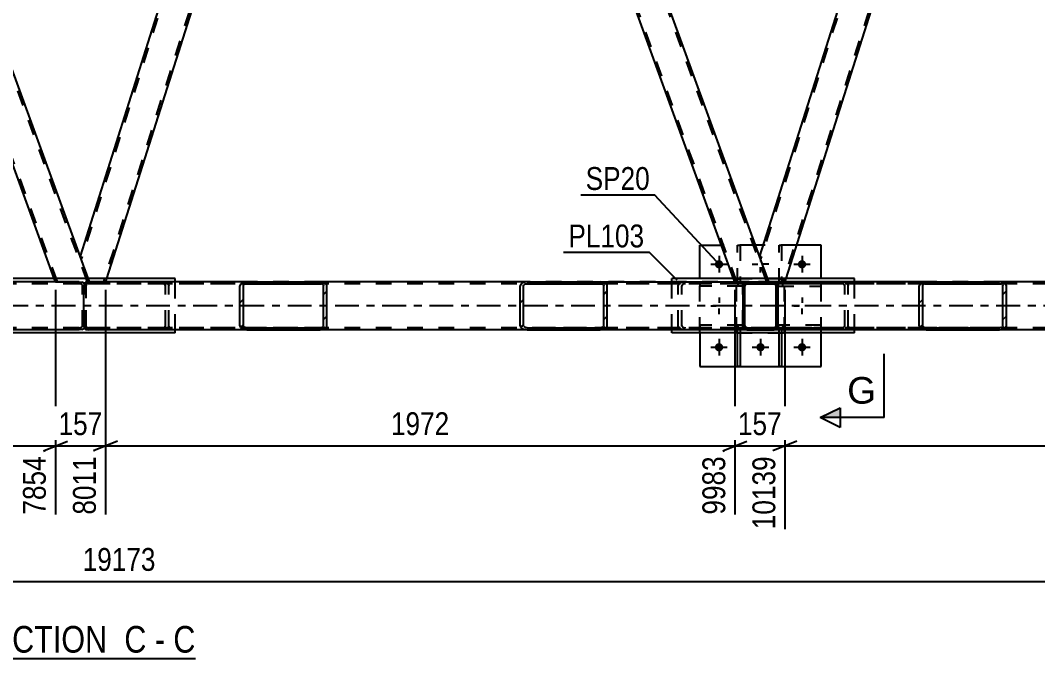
# Model space of a CAD drawing. Header units: millimetres. Extents: x -832 to 357, y -842 to -1.
# Drawn here: x -433.3 to -305.8, y -413.3 to -333.3 of the extents above; entities that cross this region are included whole.
import ezdxf

# ---------------------------------------------------------------- set-up
doc = ezdxf.new("R2010")
doc.units = ezdxf.units.MM
doc.linetypes.add('DXK_LINE_DOT2', pattern=[3.9198, 1.9599, -1.9599])
doc.linetypes.add('DXK_LINE_DOT3', pattern=[5.9187, 2.979, -0.9799, 0.9799, -0.9799])
doc.styles.add('Arial', font='ARIAL.TTF', dxfattribs={"height": 0.2})
doc.styles.add('Arial Narrow', font='ARIALN.TTF', dxfattribs={"height": 0.2})

# ---------------------------------------------------------------- blocks, each defined once
blk = doc.blocks.new('Unknown-570388851-23 - 1253')
at = {"color": 6, "linetype": 'Continuous'}
blk.add_line((-439.45, -413.32), (-411.38, -413.32), dxfattribs=at)
at = {"color": 0, "linetype": 'Continuous'}
for points in [[(-421.34, -412.57), (-421.34, -409.07), (-439.45, -409.07), (-439.45, -412.57)], [(-417.52, -412.57), (-417.52, -409.07), (-420.29, -409.07), (-420.29, -412.57)], [(-415.2, -412.57), (-415.2, -409.07), (-416.47, -409.07), (-416.47, -412.57)], [(-411.38, -412.57), (-411.38, -409.07), (-414.15, -409.07), (-414.15, -412.57)]]:
    blk.add_wipeout(points, dxfattribs=at)
at = {"color": 7, "linetype": 'Continuous', "style": 'Arial Narrow'}
for s, p in [('SECTION ', (-439.45, -412.57)), ('C', (-420.29, -412.57)), ('C', (-414.15, -412.57)), ('-', (-416.47, -412.57))]:
    blk.add_text(s, height=3.34, dxfattribs=at).set_placement(p)
blk = doc.blocks.new('Part-570388851-1776 - 1253')
at = {"color": 2, "linetype": 'Continuous'}
for p, q in [((-348.17, -365.7), (-348.17, -361.5)), ((-348.17, -361.5), (-345.47, -361.5)), ((-340.26, -361.5), (-341.21, -361.5)), ((-332.97, -361.5), (-336.06, -361.5)), ((-332.97, -365.7), (-332.97, -361.5)), ((-348.17, -372.5), (-348.17, -376.7)), ((-332.97, -376.7), (-332.97, -372.5)), ((-348.17, -376.7), (-332.97, -376.7))]:
    blk.add_line(p, q, dxfattribs=at)
at = {"color": 7, "linetype": 'DXK_LINE_DOT2'}
for p, q in [((-341.21, -361.5), (-345.47, -361.5)), ((-336.06, -361.5), (-340.26, -361.5)), ((-348.17, -372.5), (-348.17, -365.7)), ((-332.97, -372.5), (-332.97, -365.7))]:
    blk.add_line(p, q, dxfattribs=at)
blk = doc.blocks.new('Bolt-570388851-1296 - 1253')
at = {"linetype": 'Continuous'}
for points in [[(-345.25, -363.9, -1), (-346.29, -363.9, -1)], [(-334.85, -363.9, -1), (-335.89, -363.9, -1)], [(-345.25, -374.3, -1), (-346.29, -374.3, -1)], [(-340.05, -374.3, -1), (-341.09, -374.3, -1)], [(-334.85, -374.3, -1), (-335.89, -374.3, -1)]]:
    blk.add_hatch(color=1, dxfattribs=at).paths.add_polyline_path(points)
at = {"color": 1, "linetype": 'Continuous'}
for p, q in [((-345.77, -362.86), (-345.77, -364.94)), ((-340.57, -362.86), (-340.57, -363.55)), ((-335.37, -362.86), (-335.37, -364.94)), ((-346.81, -363.9), (-344.73, -363.9)), ((-341.61, -363.9), (-340.92, -363.9)), ((-340.57, -364.94), (-340.57, -364.25)), ((-339.53, -363.9), (-340.22, -363.9)), ((-336.41, -363.9), (-334.33, -363.9)), ((-345.77, -368.06), (-345.77, -368.75)), ((-335.37, -368.06), (-335.37, -368.75)), ((-346.81, -369.1), (-346.12, -369.1)), ((-345.77, -370.14), (-345.77, -369.45)), ((-344.73, -369.1), (-345.42, -369.1)), ((-336.41, -369.1), (-335.72, -369.1)), ((-335.37, -370.14), (-335.37, -369.45)), ((-334.33, -369.1), (-335.02, -369.1)), ((-345.77, -373.26), (-345.77, -375.34)), ((-340.57, -373.26), (-340.57, -375.34)), ((-335.37, -373.26), (-335.37, -375.34)), ((-346.81, -374.3), (-344.73, -374.3)), ((-341.61, -374.3), (-339.53, -374.3)), ((-336.41, -374.3), (-334.33, -374.3))]:
    blk.add_line(p, q, dxfattribs=at)
blk = doc.blocks.new('Part-570388851-2011 - 1253')
at = {"color": 7, "linetype": 'DXK_LINE_DOT2'}
for p, q in [((-303.73, -247.1), (-340.57, -363.27)), ((-303.98, -247.1), (-304.11, -247.5)), ((-301.97, -247.1), (-303.98, -247.1)), ((-301.82, -247.5), (-301.97, -247.1)), ((-300.8, -250.31), (-301.02, -249.71)), ((-300.94, -249.94), (-337.77, -366.1)), ((-339.53, -366.1), (-339.68, -365.7)), ((-337.4, -365.7), (-337.52, -366.1)), ((-337.52, -366.1), (-339.53, -366.1))]:
    blk.add_line(p, q, dxfattribs=at)
at = {"color": 2, "linetype": 'Continuous'}
for p, q in [((-304.11, -247.5), (-340.7, -362.9)), ((-301.07, -249.57), (-301.82, -247.5)), ((-300.8, -250.31), (-301.07, -249.57)), ((-300.8, -250.31), (-337.4, -365.7)), ((-339.68, -365.7), (-340.7, -362.9))]:
    blk.add_line(p, q, dxfattribs=at)
blk = doc.blocks.new('Part-570388851-1825 - 1253')
at = {"color": 7, "linetype": 'DXK_LINE_DOT2'}
for p, q in [((-332.97, -366.34), (-338.37, -366.34)), ((-338.37, -366.34), (-338.37, -366.66)), ((-338.37, -366.66), (-332.97, -366.66)), ((-337.77, -366.66), (-337.77, -366.34)), ((-332.97, -366.66), (-332.97, -366.34))]:
    blk.add_line(p, q, dxfattribs=at)
blk = doc.blocks.new('Part-570388851-2069 - 1253')
at = {"color": 7, "linetype": 'DXK_LINE_DOT2'}
for p, q in [((-382.85, -247.1), (-387.1, -247.1)), ((-385.94, -250.31), (-387.1, -247.1)), ((-343.54, -366.1), (-386.85, -247.1)), ((-339.79, -366.1), (-383.1, -247.1)), ((-382.7, -247.5), (-382.85, -247.1)), ((-339.53, -366.1), (-340.7, -362.9)), ((-343.79, -366.1), (-343.94, -365.7)), ((-343.79, -366.1), (-339.53, -366.1))]:
    blk.add_line(p, q, dxfattribs=at)
at = {"color": 2, "linetype": 'Continuous'}
for p, q in [((-340.7, -362.9), (-382.7, -247.5)), ((-343.94, -365.7), (-385.94, -250.31))]:
    blk.add_line(p, q, dxfattribs=at)
blk = doc.blocks.new('Part-570388851-1760 - 1253')
at = {"color": 7, "linetype": 'DXK_LINE_DOT2'}
for p, q in [((-342.77, -371.54), (-348.17, -371.54)), ((-348.17, -371.54), (-348.17, -371.86)), ((-342.77, -371.86), (-348.17, -371.86)), ((-343.37, -371.86), (-343.37, -371.54)), ((-342.77, -371.86), (-342.77, -371.54))]:
    blk.add_line(p, q, dxfattribs=at)
blk = doc.blocks.new('Part-570388851-1761 - 1253')
at = {"color": 7, "linetype": 'DXK_LINE_DOT2'}
for p, q in [((-342.77, -366.34), (-348.17, -366.34)), ((-348.17, -366.34), (-348.17, -366.66)), ((-342.77, -366.66), (-348.17, -366.66)), ((-343.37, -366.66), (-343.37, -366.34)), ((-342.77, -366.66), (-342.77, -366.34))]:
    blk.add_line(p, q, dxfattribs=at)
blk = doc.blocks.new('Part-570388851-1812 - 1253')
at = {"color": 7, "linetype": 'DXK_LINE_DOT2'}
for p, q in [((-342.74, -366.4), (-342.77, -366.58)), ((-342.77, -366.58), (-342.74, -366.4)), ((-342.77, -371.62), (-342.77, -366.58)), ((-342.51, -366.49), (-342.53, -366.58)), ((-342.53, -371.62), (-342.53, -366.58)), ((-342.46, -366.41), (-342.51, -366.49)), ((-342.29, -366.1), (-342.48, -366.14)), ((-342.48, -366.14), (-342.29, -366.1)), ((-342.38, -366.36), (-342.46, -366.41)), ((-342.29, -366.34), (-342.38, -366.36)), ((-338.85, -366.1), (-342.29, -366.1)), ((-338.85, -366.34), (-342.29, -366.34)), ((-338.67, -366.14), (-338.85, -366.1)), ((-338.85, -366.1), (-338.67, -366.14)), ((-338.76, -366.36), (-338.85, -366.34)), ((-338.68, -366.41), (-338.76, -366.36)), ((-338.63, -366.49), (-338.68, -366.41)), ((-338.61, -366.58), (-338.63, -366.49)), ((-338.61, -371.62), (-338.61, -366.58)), ((-338.37, -366.58), (-338.41, -366.4)), ((-338.41, -366.4), (-338.37, -366.58)), ((-338.37, -371.62), (-338.37, -366.58)), ((-342.77, -371.62), (-342.74, -371.8)), ((-342.74, -371.8), (-342.77, -371.62)), ((-342.53, -371.62), (-342.51, -371.71)), ((-342.51, -371.71), (-342.46, -371.79)), ((-342.48, -372.06), (-342.29, -372.1)), ((-342.29, -372.1), (-342.48, -372.06)), ((-342.46, -371.79), (-342.38, -371.84)), ((-342.38, -371.84), (-342.29, -371.86)), ((-338.85, -371.86), (-342.29, -371.86)), ((-338.85, -372.1), (-342.29, -372.1)), ((-338.85, -371.86), (-338.76, -371.84)), ((-338.85, -372.1), (-338.67, -372.06)), ((-338.67, -372.06), (-338.85, -372.1)), ((-338.76, -371.84), (-338.68, -371.79)), ((-338.68, -371.79), (-338.63, -371.71)), ((-338.63, -371.71), (-338.61, -371.62)), ((-338.41, -371.8), (-338.37, -371.62)), ((-338.37, -371.62), (-338.41, -371.8))]:
    blk.add_line(p, q, dxfattribs=at)
at = {"color": 7, "linetype": 'DXK_LINE_DOT3'}
blk.add_line((-340.57, -369.1), (-340.57, -369.1), dxfattribs=at)
at = {"color": 7, "linetype": 'DXK_LINE_DOT2'}
for centre, start, end in [((-342.29, -366.58), 112.5001, 157.5001), ((-342.29, -366.58), 112.5001, 157.5001), ((-338.85, -366.58), 22.5001, 67.5001), ((-338.85, -366.58), 22.5001, 67.5001), ((-342.29, -371.62), 202.5001, 247.5001), ((-342.29, -371.62), 202.5001, 247.5001), ((-338.85, -371.62), 292.5001, 337.5001), ((-338.85, -371.62), 292.5001, 337.5001)]:
    blk.add_arc(centre, 0.48, start, end, dxfattribs=at)
blk = doc.blocks.new('Part-570388851-1813 - 1253')
at = {"color": 7, "linetype": 'DXK_LINE_DOT2'}
for p, q in [((-343.57, -372.5), (-343.57, -365.7)), ((-343.57, -365.7), (-337.57, -365.7)), ((-337.57, -372.5), (-337.57, -365.7)), ((-343.57, -372.5), (-337.57, -372.5))]:
    blk.add_line(p, q, dxfattribs=at)
blk = doc.blocks.new('Part-570388851-1820 - 1253')
at = {"color": 7, "linetype": 'DXK_LINE_DOT2'}
for p, q in [((-338.25, -372.5), (-338.25, -371.86)), ((-338.25, -371.86), (-337.93, -371.86)), ((-337.93, -371.86), (-337.93, -372.5)), ((-338.25, -372.46), (-337.93, -372.46))]:
    blk.add_line(p, q, dxfattribs=at)
at = {"color": 2, "linetype": 'Continuous'}
for p, q in [((-338.25, -376.7), (-338.25, -372.5)), ((-337.93, -372.5), (-337.93, -376.7)), ((-337.93, -376.7), (-338.25, -376.7))]:
    blk.add_line(p, q, dxfattribs=at)
blk = doc.blocks.new('Part-570388851-1821 - 1253')
at = {"color": 7, "linetype": 'DXK_LINE_DOT2'}
for p, q in [((-343.45, -372.5), (-343.45, -371.86)), ((-343.45, -371.86), (-343.13, -371.86)), ((-343.13, -371.86), (-343.13, -372.5)), ((-343.45, -372.46), (-343.13, -372.46))]:
    blk.add_line(p, q, dxfattribs=at)
at = {"color": 2, "linetype": 'Continuous'}
for p, q in [((-343.45, -376.7), (-343.45, -372.5)), ((-343.13, -372.5), (-343.13, -376.7)), ((-343.13, -376.7), (-343.45, -376.7))]:
    blk.add_line(p, q, dxfattribs=at)
blk = doc.blocks.new('Part-570388851-1822 - 1253')
at = {"color": 7, "linetype": 'DXK_LINE_DOT2'}
for p, q in [((-338.25, -366.34), (-338.25, -361.5)), ((-338.25, -361.5), (-337.93, -361.5)), ((-337.93, -361.5), (-337.93, -366.34)), ((-338.25, -365.74), (-337.93, -365.74)), ((-337.93, -366.34), (-338.25, -366.34))]:
    blk.add_line(p, q, dxfattribs=at)
blk = doc.blocks.new('Part-570388851-1823 - 1253')
at = {"color": 7, "linetype": 'DXK_LINE_DOT2'}
for p, q in [((-343.45, -366.34), (-343.45, -361.5)), ((-343.45, -361.5), (-343.13, -361.5)), ((-343.13, -361.5), (-343.13, -366.34)), ((-343.45, -365.74), (-343.13, -365.74)), ((-343.13, -366.34), (-343.45, -366.34))]:
    blk.add_line(p, q, dxfattribs=at)
blk = doc.blocks.new('Part-570388851-1824 - 1253')
at = {"color": 7, "linetype": 'DXK_LINE_DOT2'}
for p, q in [((-332.97, -371.54), (-338.37, -371.54)), ((-338.37, -371.54), (-338.37, -371.86)), ((-338.37, -371.86), (-332.97, -371.86)), ((-337.77, -371.86), (-337.77, -371.54)), ((-332.97, -371.86), (-332.97, -371.54))]:
    blk.add_line(p, q, dxfattribs=at)
blk = doc.blocks.new('Part-570388851-1880 - 1253')
at = {"color": 2, "linetype": 'Continuous'}
for p, q in [((-328.78, -365.7), (-351.67, -365.7)), ((-351.67, -366.1), (-351.67, -365.7)), ((-328.78, -366.1), (-328.78, -365.7)), ((-351.67, -372.5), (-351.67, -372.1)), ((-328.78, -372.5), (-328.78, -372.1)), ((-328.78, -372.5), (-351.67, -372.5))]:
    blk.add_line(p, q, dxfattribs=at)
at = {"color": 7, "linetype": 'DXK_LINE_DOT2'}
for p, q in [((-351.67, -372.1), (-351.67, -366.1)), ((-328.78, -372.1), (-328.78, -366.1))]:
    blk.add_line(p, q, dxfattribs=at)
blk = doc.blocks.new('Part-570388851-1885 - 1253')
at = {"color": 2, "linetype": 'Continuous'}
for p, q in [((-413.92, -365.7), (-436.8, -365.7)), ((-436.8, -366.1), (-436.8, -365.7)), ((-413.92, -366.1), (-413.92, -365.7)), ((-436.8, -372.5), (-436.8, -372.1)), ((-413.92, -372.5), (-413.92, -372.1)), ((-413.92, -372.5), (-436.8, -372.5))]:
    blk.add_line(p, q, dxfattribs=at)
at = {"color": 7, "linetype": 'DXK_LINE_DOT2'}
for p, q in [((-436.8, -372.1), (-436.8, -366.1)), ((-413.92, -372.1), (-413.92, -366.1))]:
    blk.add_line(p, q, dxfattribs=at)
blk = doc.blocks.new('Part-570388851-1888 - 1253')
at = {"linetype": 'Continuous'}
h = blk.add_hatch(dxfattribs=at)
h.set_pattern_fill('', scale=0.7, style=0, pattern_type=0)
h.set_pattern_definition([(45, (-320.6104, -371.8067), (-1.57154, 1.57154), [])])
h.paths.add_polyline_path([(-320.68, -371.62), (-320.61, -371.81), (-320.42, -371.96), (-320.14, -372.07), (-319.8, -372.1), (-310.64, -372.1), (-310.3, -372.07), (-310.02, -371.96), (-309.83, -371.81), (-309.76, -371.62), (-309.76, -366.58), (-309.83, -366.4), (-310.02, -366.24), (-310.3, -366.14), (-310.64, -366.1), (-319.8, -366.1), (-320.14, -366.14), (-320.42, -366.24), (-320.61, -366.4), (-320.68, -366.58)])
h.paths.add_polyline_path([(-320.21, -366.49), (-320.11, -366.41), (-319.97, -366.36), (-319.8, -366.34), (-310.64, -366.34), (-310.47, -366.36), (-310.33, -366.41), (-310.23, -366.49), (-310.2, -366.58), (-310.2, -371.62), (-310.23, -371.71), (-310.33, -371.79), (-310.47, -371.84), (-310.64, -371.86), (-319.8, -371.86), (-319.97, -371.84), (-320.11, -371.79), (-320.21, -371.71), (-320.24, -371.62), (-320.24, -366.58)])
at = {"color": 2, "linetype": 'Continuous'}
for p, q in [((-338.36, -366.58), (-338.36, -366.1)), ((-319.8, -366.1), (-338.36, -366.1)), ((-320.61, -366.4), (-320.68, -366.58)), ((-320.68, -371.62), (-320.68, -366.58)), ((-320.24, -366.58), (-320.21, -366.49)), ((-320.24, -371.62), (-320.24, -366.58)), ((-319.8, -366.1), (-320.14, -366.14)), ((-319.97, -366.36), (-319.8, -366.34)), ((-319.8, -366.1), (-310.64, -366.1)), ((-319.8, -366.34), (-310.64, -366.34)), ((-310.3, -366.14), (-310.64, -366.1)), ((-310.64, -366.34), (-310.47, -366.36)), ((-310.23, -366.49), (-310.2, -366.58)), ((-310.2, -371.62), (-310.2, -366.58)), ((-309.76, -366.58), (-309.83, -366.4)), ((-309.76, -371.62), (-309.76, -366.58)), ((-338.36, -372.07), (-338.36, -371.62)), ((-338.36, -372.1), (-338.36, -372.07)), ((-319.8, -372.1), (-338.36, -372.1)), ((-320.68, -371.62), (-320.61, -371.81)), ((-320.21, -371.71), (-320.24, -371.62)), ((-320.14, -372.07), (-319.8, -372.1)), ((-319.8, -371.86), (-319.97, -371.84)), ((-319.8, -371.86), (-310.64, -371.86)), ((-319.8, -372.1), (-310.64, -372.1)), ((-310.47, -371.84), (-310.64, -371.86)), ((-310.64, -372.1), (-310.3, -372.07)), ((-310.2, -371.62), (-310.23, -371.71)), ((-309.83, -371.81), (-309.76, -371.62))]:
    blk.add_line(p, q, dxfattribs=at)
at = {"color": 7, "linetype": 'DXK_LINE_DOT2'}
for p, q in [((-310.64, -366.34), (-338.36, -366.34)), ((-338.36, -366.41), (-338.36, -366.4)), ((-338.36, -371.62), (-338.36, -366.58)), ((-330.46, -366.1), (-330.12, -366.14)), ((-330.29, -366.36), (-330.46, -366.34)), ((-330.02, -366.58), (-330.05, -366.49)), ((-330.02, -371.62), (-330.02, -366.58)), ((-329.65, -366.4), (-329.58, -366.58)), ((-329.58, -371.62), (-329.58, -366.58)), ((-310.64, -366.1), (-319.8, -366.1)), ((-338.36, -371.84), (-338.36, -371.81)), ((-310.64, -371.86), (-338.36, -371.86)), ((-330.46, -371.86), (-330.29, -371.84)), ((-330.12, -372.07), (-330.46, -372.1)), ((-330.05, -371.71), (-330.02, -371.62)), ((-329.58, -371.62), (-329.65, -371.81)), ((-310.64, -372.1), (-319.8, -372.1))]:
    blk.add_line(p, q, dxfattribs=at)
for centre, radius, start, end in [((-330.36, -366.76), 0.408, 41.9269, 80.4778), ((-330.26, -366.95), 0.817, 41.9269, 80.4778), ((-330.36, -371.44), 0.408, 279.5223, 318.0732), ((-330.26, -371.26), 0.817, 279.5223, 318.0732)]:
    blk.add_arc(centre, radius, start, end, dxfattribs=at)
at = {"color": 2, "linetype": 'Continuous'}
for centre, radius, start, end in [((-320, -366.95), 0.817, 99.5223, 138.0732), ((-319.9, -366.76), 0.408, 99.5223, 138.0732), ((-310.54, -366.76), 0.408, 41.9269, 80.4778), ((-310.44, -366.95), 0.817, 41.9269, 80.4778), ((-320, -371.26), 0.817, 221.9269, 260.4778), ((-319.9, -371.44), 0.408, 221.9269, 260.4778), ((-310.54, -371.44), 0.408, 279.5223, 318.0732), ((-310.44, -371.26), 0.817, 279.5223, 318.0732)]:
    blk.add_arc(centre, radius, start, end, dxfattribs=at)
blk = doc.blocks.new('Part-570388851-1889 - 1253')
at = {"linetype": 'Continuous'}
h = blk.add_hatch(dxfattribs=at)
h.set_pattern_fill('', scale=0.7, style=0, pattern_type=0)
h.set_pattern_definition([(45, (-405.7446, -371.8068), (-1.57154, 1.57154), [])])
h.paths.add_polyline_path([(-405.81, -371.62), (-405.74, -371.81), (-405.56, -371.96), (-405.27, -372.07), (-404.94, -372.1), (-395.77, -372.1), (-395.44, -372.07), (-395.15, -371.96), (-394.96, -371.81), (-394.9, -371.62), (-394.9, -366.58), (-394.96, -366.4), (-395.15, -366.24), (-395.44, -366.14), (-395.77, -366.1), (-404.94, -366.1), (-405.27, -366.14), (-405.56, -366.24), (-405.74, -366.4), (-405.81, -366.58)])
h.paths.add_polyline_path([(-405.34, -366.49), (-405.25, -366.41), (-405.1, -366.36), (-404.94, -366.34), (-395.77, -366.34), (-395.6, -366.36), (-395.46, -366.41), (-395.37, -366.49), (-395.33, -366.58), (-395.33, -371.62), (-395.37, -371.71), (-395.46, -371.79), (-395.6, -371.84), (-395.77, -371.86), (-404.94, -371.86), (-405.1, -371.84), (-405.25, -371.79), (-405.34, -371.71), (-405.37, -371.62), (-405.37, -366.58)])
at = {"color": 2, "linetype": 'Continuous'}
for p, q in [((-425.36, -366.58), (-425.33, -366.4)), ((-425.36, -371.62), (-425.36, -366.58)), ((-425.33, -366.4), (-425.23, -366.24)), ((-425.23, -366.24), (-425.09, -366.14)), ((-425.09, -366.14), (-424.76, -366.1)), ((-404.94, -366.1), (-424.76, -366.1)), ((-405.74, -366.4), (-405.81, -366.58)), ((-405.81, -371.62), (-405.81, -366.58)), ((-405.37, -366.58), (-405.34, -366.49)), ((-405.37, -371.62), (-405.37, -366.58)), ((-404.94, -366.1), (-405.27, -366.14)), ((-405.1, -366.36), (-404.94, -366.34)), ((-404.94, -366.1), (-395.77, -366.1)), ((-404.94, -366.34), (-395.77, -366.34)), ((-395.44, -366.14), (-395.77, -366.1)), ((-395.77, -366.34), (-395.6, -366.36)), ((-395.37, -366.49), (-395.33, -366.58)), ((-395.33, -371.62), (-395.33, -366.58)), ((-394.9, -366.58), (-394.96, -366.4)), ((-394.9, -371.62), (-394.9, -366.58)), ((-425.33, -371.81), (-425.36, -371.62)), ((-425.23, -371.96), (-425.33, -371.81)), ((-425.09, -372.07), (-425.23, -371.96)), ((-425.09, -372.07), (-424.76, -372.1)), ((-404.94, -372.1), (-424.76, -372.1)), ((-405.81, -371.62), (-405.74, -371.81)), ((-405.34, -371.71), (-405.37, -371.62)), ((-405.27, -372.07), (-404.94, -372.1)), ((-404.94, -371.86), (-405.1, -371.84)), ((-404.94, -371.86), (-395.77, -371.86)), ((-404.94, -372.1), (-395.77, -372.1)), ((-395.6, -371.84), (-395.77, -371.86)), ((-395.77, -372.1), (-395.44, -372.07)), ((-395.33, -371.62), (-395.37, -371.71)), ((-394.96, -371.81), (-394.9, -371.62))]:
    blk.add_line(p, q, dxfattribs=at)
at = {"color": 7, "linetype": 'DXK_LINE_DOT2'}
for p, q in [((-425.12, -366.49), (-425.14, -366.58)), ((-425.14, -371.62), (-425.14, -366.58)), ((-425.07, -366.41), (-425.12, -366.49)), ((-425.09, -372.07), (-425.09, -366.14)), ((-424.93, -366.36), (-425.07, -366.41)), ((-425.07, -371.79), (-425.07, -366.41)), ((-424.76, -366.34), (-424.93, -366.36)), ((-395.77, -366.34), (-424.76, -366.34)), ((-415.59, -366.1), (-415.26, -366.14)), ((-415.42, -366.36), (-415.59, -366.34)), ((-415.15, -366.58), (-415.19, -366.49)), ((-415.15, -371.62), (-415.15, -366.58)), ((-414.78, -366.4), (-414.72, -366.58)), ((-414.72, -371.62), (-414.72, -366.58)), ((-395.77, -366.1), (-404.94, -366.1)), ((-425.14, -371.62), (-425.12, -371.71)), ((-425.12, -371.71), (-425.07, -371.79)), ((-425.07, -371.79), (-424.93, -371.84)), ((-424.93, -371.84), (-424.76, -371.86)), ((-395.77, -371.86), (-424.76, -371.86)), ((-415.59, -371.86), (-415.42, -371.84)), ((-415.26, -372.07), (-415.59, -372.1)), ((-415.19, -371.71), (-415.15, -371.62)), ((-414.72, -371.62), (-414.78, -371.81)), ((-395.77, -372.1), (-404.94, -372.1))]:
    blk.add_line(p, q, dxfattribs=at)
for centre, radius, start, end in [((-415.49, -366.76), 0.408, 41.9269, 80.4778), ((-415.39, -366.95), 0.817, 41.9269, 80.4778), ((-415.49, -371.44), 0.408, 279.5223, 318.0732), ((-415.39, -371.26), 0.817, 279.5223, 318.0732)]:
    blk.add_arc(centre, radius, start, end, dxfattribs=at)
at = {"color": 2, "linetype": 'Continuous'}
for centre, radius, start, end in [((-405.14, -366.95), 0.817, 99.5223, 138.0732), ((-405.04, -366.76), 0.408, 99.5223, 138.0732), ((-395.67, -366.76), 0.408, 41.9269, 80.4778), ((-395.57, -366.95), 0.817, 41.9269, 80.4778), ((-405.14, -371.26), 0.817, 221.9269, 260.4778), ((-405.04, -371.44), 0.408, 221.9269, 260.4778), ((-395.67, -371.44), 0.408, 279.5223, 318.0732), ((-395.57, -371.26), 0.817, 279.5223, 318.0732)]:
    blk.add_arc(centre, radius, start, end, dxfattribs=at)
blk = doc.blocks.new('Part-570388851-2071 - 1253')
at = {"linetype": 'Continuous'}
h = blk.add_hatch(dxfattribs=at)
h.set_pattern_fill('', scale=0.7, style=0, pattern_type=0)
h.set_pattern_definition([(45, (-455.7548, -371.8068), (-1.57154, 1.57154), [])])
h.paths.add_polyline_path([(-455.82, -371.62), (-455.75, -371.81), (-455.57, -371.96), (-455.28, -372.07), (-454.95, -372.1), (-445.78, -372.1), (-445.45, -372.07), (-445.16, -371.96), (-444.97, -371.81), (-444.91, -371.62), (-444.91, -366.58), (-444.97, -366.4), (-445.16, -366.24), (-445.45, -366.14), (-445.78, -366.1), (-454.95, -366.1), (-455.28, -366.14), (-455.57, -366.24), (-455.75, -366.4), (-455.82, -366.58)])
h.paths.add_polyline_path([(-455.35, -366.49), (-455.26, -366.41), (-455.12, -366.36), (-454.95, -366.34), (-445.78, -366.34), (-445.61, -366.36), (-445.47, -366.41), (-445.38, -366.49), (-445.34, -366.58), (-445.34, -371.62), (-445.38, -371.71), (-445.47, -371.79), (-445.61, -371.84), (-445.78, -371.86), (-454.95, -371.86), (-455.12, -371.84), (-455.26, -371.79), (-455.35, -371.71), (-455.38, -371.62), (-455.38, -366.58)])
at = {"color": 2, "linetype": 'Continuous'}
for p, q in [((-455.75, -366.4), (-455.82, -366.58)), ((-455.82, -371.62), (-455.82, -366.58)), ((-455.38, -366.58), (-455.35, -366.49)), ((-455.38, -371.62), (-455.38, -366.58)), ((-454.95, -366.1), (-455.28, -366.14)), ((-455.12, -366.36), (-454.95, -366.34)), ((-454.95, -366.1), (-445.78, -366.1)), ((-454.95, -366.34), (-445.78, -366.34)), ((-425.96, -366.1), (-445.78, -366.1)), ((-445.45, -366.14), (-445.78, -366.1)), ((-445.78, -366.34), (-445.61, -366.36)), ((-445.38, -366.49), (-445.34, -366.58)), ((-445.34, -371.62), (-445.34, -366.58)), ((-444.91, -366.58), (-444.97, -366.4)), ((-444.91, -371.62), (-444.91, -366.58)), ((-425.96, -366.1), (-425.62, -366.14)), ((-455.82, -371.62), (-455.75, -371.81)), ((-455.35, -371.71), (-455.38, -371.62)), ((-455.28, -372.07), (-454.95, -372.1)), ((-454.95, -371.86), (-455.12, -371.84)), ((-454.95, -371.86), (-445.78, -371.86)), ((-454.95, -372.1), (-445.78, -372.1)), ((-445.61, -371.84), (-445.78, -371.86)), ((-445.78, -372.1), (-445.45, -372.07)), ((-425.96, -372.1), (-445.78, -372.1)), ((-445.34, -371.62), (-445.38, -371.71)), ((-444.97, -371.81), (-444.91, -371.62)), ((-425.62, -372.07), (-425.96, -372.1))]:
    blk.add_line(p, q, dxfattribs=at)
at = {"color": 7, "linetype": 'DXK_LINE_DOT2'}
for p, q in [((-454.95, -366.1), (-445.78, -366.1)), ((-425.96, -366.34), (-454.95, -366.34)), ((-436, -366.58), (-435.93, -366.4)), ((-436, -371.62), (-436, -366.58)), ((-435.53, -366.49), (-435.56, -366.58)), ((-435.56, -371.62), (-435.56, -366.58)), ((-435.46, -366.14), (-435.13, -366.1)), ((-435.13, -366.34), (-435.29, -366.36)), ((-425.79, -366.36), (-425.96, -366.34)), ((-425.52, -366.58), (-425.55, -366.49)), ((-425.52, -371.62), (-425.52, -366.58)), ((-425.15, -366.4), (-425.08, -366.58)), ((-425.08, -371.62), (-425.08, -366.58)), ((-425.96, -371.86), (-454.95, -371.86)), ((-454.95, -372.1), (-445.78, -372.1)), ((-435.93, -371.81), (-436, -371.62)), ((-435.56, -371.62), (-435.53, -371.71)), ((-435.13, -372.1), (-435.46, -372.07)), ((-435.29, -371.84), (-435.13, -371.86)), ((-425.96, -371.86), (-425.79, -371.84)), ((-425.55, -371.71), (-425.52, -371.62)), ((-425.08, -371.62), (-425.15, -371.81))]:
    blk.add_line(p, q, dxfattribs=at)
at = {"color": 2, "linetype": 'Continuous'}
for centre, radius, start, end in [((-455.15, -366.95), 0.817, 99.5223, 138.0732), ((-455.05, -366.76), 0.408, 99.5223, 138.0732), ((-445.68, -366.76), 0.408, 41.9269, 80.4778), ((-445.58, -366.95), 0.817, 41.9269, 80.4778), ((-425.76, -366.95), 0.817, 52.5176, 80.4778), ((-455.15, -371.26), 0.817, 221.9269, 260.4778), ((-455.05, -371.44), 0.408, 221.9269, 260.4778), ((-445.68, -371.44), 0.408, 279.5223, 318.0732), ((-445.58, -371.26), 0.817, 279.5223, 318.0732), ((-425.76, -371.26), 0.817, 279.5223, 307.4771)]:
    blk.add_arc(centre, radius, start, end, dxfattribs=at)
at = {"color": 7, "linetype": 'DXK_LINE_DOT2'}
for centre, radius, start, end in [((-435.33, -366.95), 0.817, 99.5223, 138.0732), ((-435.23, -366.76), 0.408, 99.5223, 138.0732), ((-425.86, -366.76), 0.408, 41.9269, 80.4778), ((-425.76, -366.95), 0.817, 41.9269, 52.5176), ((-435.33, -371.26), 0.817, 221.9269, 260.4778), ((-435.23, -371.44), 0.408, 221.9269, 260.4778), ((-425.86, -371.44), 0.408, 279.5223, 318.0732), ((-425.76, -371.26), 0.817, 307.4771, 318.0732)]:
    blk.add_arc(centre, radius, start, end, dxfattribs=at)
blk = doc.blocks.new('Part-570388851-1970 - 1253')
at = {"color": 7, "linetype": 'DXK_LINE_DOT2'}
for p, q in [((-467.98, -247.1), (-472.24, -247.1)), ((-471.07, -250.31), (-472.24, -247.1)), ((-428.67, -366.1), (-471.98, -247.1)), ((-424.92, -366.1), (-468.24, -247.1)), ((-467.84, -247.5), (-467.98, -247.1)), ((-424.67, -366.1), (-425.84, -362.9)), ((-428.93, -366.1), (-429.07, -365.7)), ((-428.93, -366.1), (-424.67, -366.1))]:
    blk.add_line(p, q, dxfattribs=at)
at = {"color": 2, "linetype": 'Continuous'}
for p, q in [((-425.84, -362.9), (-467.84, -247.5)), ((-429.07, -365.7), (-471.07, -250.31))]:
    blk.add_line(p, q, dxfattribs=at)
blk = doc.blocks.new('Part-570388851-1990 - 1253')
at = {"linetype": 'Continuous'}
h = blk.add_hatch(dxfattribs=at)
h.set_pattern_fill('', scale=0.7, style=0, pattern_type=0)
h.set_pattern_definition([(45, (-342.6196, -371.9586), (-1.57154, 1.57154), [])])
h.paths.add_polyline_path([(-342.72, -371.8), (-342.62, -371.96), (-342.46, -372.06), (-342.28, -372.1), (-338.84, -372.1), (-338.66, -372.06), (-338.5, -371.96), (-338.4, -371.8), (-338.36, -371.62), (-338.36, -366.58), (-338.4, -366.4), (-338.5, -366.24), (-338.66, -366.14), (-338.84, -366.1), (-342.28, -366.1), (-342.46, -366.14), (-342.62, -366.24), (-342.72, -366.4), (-342.76, -366.58), (-342.76, -371.62)])
h.paths.add_polyline_path([(-342.52, -366.58), (-342.5, -366.49), (-342.45, -366.41), (-342.37, -366.36), (-342.28, -366.34), (-338.84, -366.34), (-338.75, -366.36), (-338.67, -366.41), (-338.62, -366.49), (-338.6, -366.58), (-338.6, -371.62), (-338.62, -371.71), (-338.67, -371.79), (-338.75, -371.84), (-338.84, -371.86), (-342.28, -371.86), (-342.37, -371.84), (-342.45, -371.79), (-342.5, -371.71), (-342.52, -371.62)])
at = {"color": 7, "linetype": 'DXK_LINE_DOT2'}
for p, q in [((-342.76, -366.58), (-342.72, -366.4)), ((-342.76, -371.62), (-342.76, -366.58)), ((-342.5, -366.49), (-342.52, -366.58)), ((-342.52, -371.62), (-342.52, -366.58)), ((-342.45, -366.41), (-342.5, -366.49)), ((-342.46, -366.14), (-342.28, -366.1)), ((-342.37, -366.36), (-342.45, -366.41)), ((-342.28, -366.34), (-342.37, -366.36)), ((-342.28, -366.1), (-338.84, -366.1)), ((-338.84, -366.34), (-342.28, -366.34)), ((-338.84, -366.1), (-338.66, -366.14)), ((-338.75, -366.36), (-338.84, -366.34)), ((-338.67, -366.41), (-338.75, -366.36)), ((-338.62, -366.49), (-338.67, -366.41)), ((-338.6, -366.58), (-338.62, -366.49)), ((-338.6, -371.62), (-338.6, -366.58)), ((-338.4, -366.4), (-338.36, -366.58)), ((-338.36, -371.62), (-338.36, -366.58)), ((-342.72, -371.8), (-342.76, -371.62)), ((-342.52, -371.62), (-342.5, -371.71)), ((-342.5, -371.71), (-342.45, -371.79)), ((-342.28, -372.1), (-342.46, -372.06)), ((-342.45, -371.79), (-342.37, -371.84)), ((-342.37, -371.84), (-342.28, -371.86)), ((-342.28, -371.86), (-338.84, -371.86)), ((-342.28, -372.1), (-338.84, -372.1)), ((-338.84, -371.86), (-338.75, -371.84)), ((-338.66, -372.06), (-338.84, -372.1)), ((-338.75, -371.84), (-338.67, -371.79)), ((-338.67, -371.79), (-338.62, -371.71)), ((-338.62, -371.71), (-338.6, -371.62)), ((-338.36, -371.62), (-338.4, -371.8))]:
    blk.add_line(p, q, dxfattribs=at)
at = {"color": 2, "linetype": 'Continuous'}
for p, q in [((-342.72, -366.4), (-342.76, -366.58)), ((-342.76, -371.62), (-342.76, -366.58)), ((-342.52, -366.58), (-342.5, -366.49)), ((-342.52, -371.62), (-342.52, -366.58)), ((-342.5, -366.49), (-342.45, -366.41)), ((-342.28, -366.1), (-342.46, -366.14)), ((-342.45, -366.41), (-342.37, -366.36)), ((-342.37, -366.36), (-342.28, -366.34)), ((-342.28, -366.1), (-338.84, -366.1)), ((-342.28, -366.34), (-338.84, -366.34)), ((-338.66, -366.14), (-338.84, -366.1)), ((-338.84, -366.34), (-338.75, -366.36)), ((-338.75, -366.36), (-338.67, -366.41)), ((-338.67, -366.41), (-338.62, -366.49)), ((-338.62, -366.49), (-338.6, -366.58)), ((-338.6, -371.62), (-338.6, -366.58)), ((-338.36, -366.58), (-338.4, -366.4)), ((-338.36, -371.62), (-338.36, -366.58)), ((-342.76, -371.62), (-342.72, -371.8)), ((-342.5, -371.71), (-342.52, -371.62)), ((-342.45, -371.79), (-342.5, -371.71)), ((-342.46, -372.06), (-342.28, -372.1)), ((-342.37, -371.84), (-342.45, -371.79)), ((-342.28, -371.86), (-342.37, -371.84)), ((-342.28, -371.86), (-338.84, -371.86)), ((-342.28, -372.1), (-338.84, -372.1)), ((-338.75, -371.84), (-338.84, -371.86)), ((-338.84, -372.1), (-338.66, -372.06)), ((-338.67, -371.79), (-338.75, -371.84)), ((-338.62, -371.71), (-338.67, -371.79)), ((-338.6, -371.62), (-338.62, -371.71)), ((-338.4, -371.8), (-338.36, -371.62))]:
    blk.add_line(p, q, dxfattribs=at)
at = {"color": 7, "linetype": 'DXK_LINE_DOT2'}
for centre, start, end in [((-342.28, -366.58), 112.5001, 157.5001), ((-338.84, -366.58), 22.5001, 67.5001), ((-342.28, -371.62), 202.5001, 247.5001), ((-338.84, -371.62), 292.5001, 337.5001)]:
    blk.add_arc(centre, 0.48, start, end, dxfattribs=at)
at = {"color": 2, "linetype": 'Continuous'}
for centre, start, end in [((-342.28, -366.58), 112.5001, 157.5001), ((-338.84, -366.58), 22.5001, 67.5001), ((-342.28, -371.62), 202.5001, 247.5001), ((-338.84, -371.62), 292.5001, 337.5001)]:
    blk.add_arc(centre, 0.48, start, end, dxfattribs=at)
blk = doc.blocks.new('Part-570388851-2029 - 1253')
at = {"color": 7, "linetype": 'DXK_LINE_DOT2'}
for p, q in [((-65.38, -366.34), (-743.09, -366.34)), ((-395.77, -366.1), (-454.95, -366.1)), ((-310.63, -366.1), (-369.82, -366.1)), ((-65.38, -371.86), (-743.09, -371.86)), ((-65.38, -372.1), (-625.21, -372.1)), ((-395.77, -372.1), (-454.95, -372.1)), ((-310.64, -372.1), (-369.81, -372.1))]:
    blk.add_line(p, q, dxfattribs=at)
at = {"color": 2, "linetype": 'Continuous'}
for p, q in [((-369.82, -366.1), (-395.77, -366.1)), ((-284.68, -366.1), (-310.63, -366.1)), ((-369.81, -372.1), (-395.77, -372.1)), ((-284.68, -372.1), (-310.64, -372.1))]:
    blk.add_line(p, q, dxfattribs=at)
at = {"color": 7, "linetype": 'DXK_LINE_DOT3'}
blk.add_line((-65.38, -369.1), (-743.09, -369.1), dxfattribs=at)
blk = doc.blocks.new('Part-570388851-2044 - 1253')
at = {"color": 7, "linetype": 'DXK_LINE_DOT2'}
for p, q in [((-388.87, -247.1), (-425.7, -363.27)), ((-389.12, -247.1), (-389.24, -247.5)), ((-387.1, -247.1), (-389.12, -247.1)), ((-386.96, -247.5), (-387.1, -247.1)), ((-385.94, -250.31), (-386.16, -249.71)), ((-386.07, -249.94), (-422.91, -366.1)), ((-424.67, -366.1), (-424.81, -365.7)), ((-422.53, -365.7), (-422.66, -366.1)), ((-422.66, -366.1), (-424.67, -366.1))]:
    blk.add_line(p, q, dxfattribs=at)
at = {"color": 2, "linetype": 'Continuous'}
for p, q in [((-389.24, -247.5), (-425.84, -362.9)), ((-386.21, -249.57), (-386.96, -247.5)), ((-385.94, -250.31), (-386.21, -249.57)), ((-385.94, -250.31), (-422.53, -365.7)), ((-424.81, -365.7), (-425.84, -362.9))]:
    blk.add_line(p, q, dxfattribs=at)
blk = doc.blocks.new('Part-570388851-2093 - 1253')
at = {"linetype": 'Continuous'}
h = blk.add_hatch(dxfattribs=at)
h.set_pattern_fill('', scale=0.7, style=0, pattern_type=0)
h.set_pattern_definition([(45, (-370.6205, -371.8067), (-1.57154, 1.57154), [])])
h.paths.add_polyline_path([(-370.69, -371.62), (-370.62, -371.81), (-370.43, -371.96), (-370.15, -372.07), (-369.81, -372.1), (-360.65, -372.1), (-360.31, -372.07), (-360.03, -371.96), (-359.84, -371.81), (-359.77, -371.62), (-359.77, -366.58), (-359.84, -366.4), (-360.03, -366.24), (-360.31, -366.14), (-360.65, -366.1), (-369.81, -366.1), (-370.15, -366.14), (-370.43, -366.24), (-370.62, -366.4), (-370.69, -366.58)])
h.paths.add_polyline_path([(-370.22, -366.49), (-370.12, -366.41), (-369.98, -366.36), (-369.81, -366.34), (-360.65, -366.34), (-360.48, -366.36), (-360.34, -366.41), (-360.24, -366.49), (-360.21, -366.58), (-360.21, -371.62), (-360.24, -371.71), (-360.34, -371.79), (-360.48, -371.84), (-360.65, -371.86), (-369.81, -371.86), (-369.98, -371.84), (-370.12, -371.79), (-370.22, -371.71), (-370.25, -371.62), (-370.25, -366.58)])
at = {"color": 2, "linetype": 'Continuous'}
for p, q in [((-370.62, -366.4), (-370.69, -366.58)), ((-370.69, -371.62), (-370.69, -366.58)), ((-370.25, -366.58), (-370.22, -366.49)), ((-370.25, -371.62), (-370.25, -366.58)), ((-369.81, -366.1), (-370.15, -366.14)), ((-369.98, -366.36), (-369.81, -366.34)), ((-369.81, -366.1), (-360.65, -366.1)), ((-369.81, -366.34), (-360.65, -366.34)), ((-360.65, -366.1), (-342.76, -366.1)), ((-360.31, -366.14), (-360.65, -366.1)), ((-360.65, -366.34), (-360.48, -366.36)), ((-360.24, -366.49), (-360.21, -366.58)), ((-360.21, -371.62), (-360.21, -366.58)), ((-359.77, -366.58), (-359.84, -366.4)), ((-359.77, -371.62), (-359.77, -366.58)), ((-342.76, -366.1), (-342.76, -366.14)), ((-342.76, -366.58), (-342.76, -366.14)), ((-370.69, -371.62), (-370.62, -371.81)), ((-370.22, -371.71), (-370.25, -371.62)), ((-370.15, -372.07), (-369.81, -372.1)), ((-369.81, -371.86), (-369.98, -371.84)), ((-369.81, -371.86), (-360.65, -371.86)), ((-369.81, -372.1), (-360.65, -372.1)), ((-360.48, -371.84), (-360.65, -371.86)), ((-360.65, -372.1), (-360.31, -372.07)), ((-342.76, -372.1), (-360.65, -372.1)), ((-360.21, -371.62), (-360.24, -371.71)), ((-359.84, -371.81), (-359.77, -371.62)), ((-342.76, -372.1), (-342.76, -371.62))]:
    blk.add_line(p, q, dxfattribs=at)
at = {"color": 7, "linetype": 'DXK_LINE_DOT2'}
for p, q in [((-369.81, -366.1), (-360.65, -366.1)), ((-342.76, -366.34), (-369.81, -366.34)), ((-350.87, -366.58), (-350.8, -366.4)), ((-350.87, -371.62), (-350.87, -366.58)), ((-350.4, -366.49), (-350.43, -366.58)), ((-350.43, -371.62), (-350.43, -366.58)), ((-350.33, -366.14), (-349.99, -366.1)), ((-349.99, -366.34), (-350.16, -366.36)), ((-342.76, -371.62), (-342.76, -366.58)), ((-342.76, -371.86), (-369.81, -371.86)), ((-360.65, -372.1), (-369.81, -372.1)), ((-350.8, -371.81), (-350.87, -371.62)), ((-350.43, -371.62), (-350.4, -371.71)), ((-349.99, -372.1), (-350.33, -372.07)), ((-350.16, -371.84), (-349.99, -371.86)), ((-342.76, -372.1), (-342.76, -371.86))]:
    blk.add_line(p, q, dxfattribs=at)
at = {"color": 2, "linetype": 'Continuous'}
for centre, radius, start, end in [((-370.01, -366.95), 0.817, 99.5223, 138.0732), ((-369.91, -366.76), 0.408, 99.5223, 138.0732), ((-360.55, -366.76), 0.408, 41.9269, 80.4778), ((-360.45, -366.95), 0.817, 41.9269, 80.4778), ((-370.01, -371.26), 0.817, 221.9269, 260.4778), ((-369.91, -371.44), 0.408, 221.9269, 260.4778), ((-360.55, -371.44), 0.408, 279.5223, 318.0732), ((-360.45, -371.26), 0.817, 279.5223, 318.0732)]:
    blk.add_arc(centre, radius, start, end, dxfattribs=at)
at = {"color": 7, "linetype": 'DXK_LINE_DOT2'}
for centre, radius, start, end in [((-350.19, -366.95), 0.817, 99.5223, 138.0732), ((-350.09, -366.76), 0.408, 99.5223, 138.0732), ((-350.19, -371.26), 0.817, 221.9269, 260.4778), ((-350.09, -371.44), 0.408, 221.9269, 260.4778)]:
    blk.add_arc(centre, radius, start, end, dxfattribs=at)
blk = doc.blocks.new('StraightDimension-570388851-3513 - 1253')
at = {"color": 7, "linetype": 'Continuous'}
for p, q in [((-507.79, -367.1), (-507.79, -395.27)), ((-428.93, -367.1), (-428.93, -395.27)), ((-506.29, -386.06), (-509.29, -387.26)), ((-430.43, -387.26), (-427.43, -386.06)), ((-507.79, -386.66), (-428.93, -386.66))]:
    blk.add_line(p, q, dxfattribs=at)
at = {"color": 0}
blk.add_wipeout([(-464.1, -385.91), (-464.1, -381.71), (-472.61, -381.71), (-472.61, -385.91)], dxfattribs=at)
at = {"color": 3, "style": 'Arial Narrow'}
blk.add_text('1972', height=2.863, dxfattribs=at).set_placement((-472.01, -385.31))
at = {"color": 0, "linetype": 'Continuous'}
blk.add_wipeout([(-429.53, -387.36), (-433.73, -387.36), (-433.73, -395.87), (-429.53, -395.87)], dxfattribs=at)
at = {"color": 3, "linetype": 'Continuous', "style": 'Arial Narrow'}
blk.add_text('7854', height=2.863, rotation=90.0002, dxfattribs=at).set_placement((-430.13, -395.27))
blk = doc.blocks.new('StraightDimension-570388851-3585 - 1253')
at = {"color": 7, "linetype": 'Continuous'}
for p, q in [((-337.52, -367.1), (-337.52, -397.1)), ((-258.66, -367.1), (-258.66, -397.1)), ((-336.02, -386.06), (-339.02, -387.26)), ((-260.16, -387.26), (-257.16, -386.06)), ((-337.52, -386.66), (-258.66, -386.66))]:
    blk.add_line(p, q, dxfattribs=at)
at = {"color": 0}
blk.add_wipeout([(-293.83, -385.91), (-293.83, -381.71), (-302.35, -381.71), (-302.35, -385.91)], dxfattribs=at)
at = {"color": 3, "style": 'Arial Narrow'}
blk.add_text('1972', height=2.863, dxfattribs=at).set_placement((-301.75, -385.31))
at = {"color": 0, "linetype": 'Continuous'}
blk.add_wipeout([(-259.26, -387.36), (-263.46, -387.36), (-263.46, -397.7), (-259.26, -397.7)], dxfattribs=at)
at = {"color": 3, "linetype": 'Continuous', "style": 'Arial Narrow'}
blk.add_text('12111', height=2.863, rotation=90.0002, dxfattribs=at).set_placement((-259.86, -397.1))
blk = doc.blocks.new('StraightDimension-570388851-3531 - 1253')
at = {"color": 7, "linetype": 'Continuous'}
for p, q in [((-428.93, -367.1), (-428.93, -395.27)), ((-422.66, -367.1), (-422.66, -395.27)), ((-430.43, -387.26), (-427.43, -386.06)), ((-421.16, -386.06), (-424.16, -387.26)), ((-428.93, -386.66), (-422.66, -386.66))]:
    blk.add_line(p, q, dxfattribs=at)
at = {"color": 0}
blk.add_wipeout([(-422.45, -385.91), (-422.45, -381.71), (-429.13, -381.71), (-429.13, -385.91)], dxfattribs=at)
at = {"color": 0, "linetype": 'Continuous'}
blk.add_wipeout([(-423.26, -387.36), (-427.46, -387.36), (-427.46, -395.87), (-423.26, -395.87)], dxfattribs=at)
at = {"color": 3, "style": 'Arial Narrow'}
blk.add_text('157', height=2.863, dxfattribs=at).set_placement((-428.53, -385.31))
at = {"color": 3, "linetype": 'Continuous', "style": 'Arial Narrow'}
blk.add_text('8011', height=2.863, rotation=90.0002, dxfattribs=at).set_placement((-423.86, -395.27))
blk = doc.blocks.new('StraightDimension-570388851-2238 - 1253')
at = {"color": 7, "linetype": 'Continuous'}
blk.add_line((-789.39, -403.67), (-52.48, -403.67), dxfattribs=at)
at = {"color": 0}
blk.add_wipeout([(-415.76, -402.92), (-415.76, -398.72), (-426.11, -398.72), (-426.11, -402.92)], dxfattribs=at)
at = {"color": 3, "style": 'Arial Narrow'}
blk.add_text('19173', height=2.863, dxfattribs=at).set_placement((-425.51, -402.32))
blk = doc.blocks.new('StraightDimension-570388851-3549 - 1253')
at = {"color": 7, "linetype": 'Continuous'}
for p, q in [((-422.66, -367.1), (-422.66, -395.27)), ((-343.79, -367.1), (-343.79, -395.27)), ((-421.16, -386.06), (-424.16, -387.26)), ((-345.29, -387.26), (-342.29, -386.06)), ((-422.66, -386.66), (-343.79, -386.66))]:
    blk.add_line(p, q, dxfattribs=at)
at = {"color": 0}
blk.add_wipeout([(-378.97, -385.91), (-378.97, -381.71), (-387.48, -381.71), (-387.48, -385.91)], dxfattribs=at)
at = {"color": 3, "style": 'Arial Narrow'}
blk.add_text('1972', height=2.863, dxfattribs=at).set_placement((-386.88, -385.31))
at = {"color": 0, "linetype": 'Continuous'}
blk.add_wipeout([(-344.39, -387.36), (-348.59, -387.36), (-348.59, -395.87), (-344.39, -395.87)], dxfattribs=at)
at = {"color": 3, "linetype": 'Continuous', "style": 'Arial Narrow'}
blk.add_text('9983', height=2.863, rotation=90.0002, dxfattribs=at).set_placement((-344.99, -395.27))
blk = doc.blocks.new('StraightDimension-570388851-3567 - 1253')
at = {"color": 7, "linetype": 'Continuous'}
for p, q in [((-343.79, -367.1), (-343.79, -395.27)), ((-337.52, -367.1), (-337.52, -397.1)), ((-345.29, -387.26), (-342.29, -386.06)), ((-336.02, -386.06), (-339.02, -387.26)), ((-343.79, -386.66), (-337.52, -386.66))]:
    blk.add_line(p, q, dxfattribs=at)
at = {"color": 0}
blk.add_wipeout([(-337.31, -385.91), (-337.31, -381.71), (-344, -381.71), (-344, -385.91)], dxfattribs=at)
at = {"color": 0, "linetype": 'Continuous'}
blk.add_wipeout([(-338.12, -387.36), (-342.32, -387.36), (-342.32, -397.7), (-338.12, -397.7)], dxfattribs=at)
at = {"color": 3, "style": 'Arial Narrow'}
blk.add_text('157', height=2.863, dxfattribs=at).set_placement((-343.4, -385.31))
at = {"color": 3, "linetype": 'Continuous', "style": 'Arial Narrow'}
blk.add_text('10139', height=2.863, rotation=90.0002, dxfattribs=at).set_placement((-338.72, -397.1))
blk = doc.blocks.new('SectionMark-570388851-3708 - 1253')
at = {"linetype": 'Continuous'}
blk.add_hatch(color=6, dxfattribs=at).paths.add_polyline_path([(-330.58, -381.87), (-330.58, -383.12), (-333.08, -383.12)])
at = {"color": 6, "linetype": 'Continuous'}
for p, q in [((-325.08, -383.12), (-325.08, -375.12)), ((-333.08, -383.12), (-330.58, -381.87)), ((-330.58, -381.87), (-330.58, -384.37)), ((-325.08, -383.12), (-333.08, -383.12)), ((-330.58, -384.37), (-333.08, -383.12))]:
    blk.add_line(p, q, dxfattribs=at)
at = {"color": 0, "linetype": 'Continuous'}
blk.add_wipeout([(-326.08, -381.37), (-326.08, -377.87), (-329.71, -377.87), (-329.71, -381.37)], dxfattribs=at)
at = {"color": 3, "linetype": 'Continuous', "style": 'Arial'}
blk.add_text('G', height=3.34, dxfattribs=at).set_placement((-329.71, -381.37))
blk = doc.blocks.new('Mark-570388851-1876 - 1253')
at = {"color": 0}
blk.add_wipeout([(-355.14, -361.78), (-355.14, -358.78), (-364.64, -358.78), (-364.64, -361.78)], dxfattribs=at)
blk.add_wipeout([(-355.14, -361.78), (-355.14, -358.78), (-364.64, -358.78), (-364.64, -361.78)], dxfattribs=at)
at = {"color": 30, "linetype": 'Continuous'}
for p in [(-365.24, -362.38), (-351, -365.91)]:
    blk.add_line(p, (-354.54, -362.38), dxfattribs=at)
at = {"color": 3, "style": 'Arial Narrow'}
blk.add_text('PL103', height=2.863, dxfattribs=at).set_placement((-364.64, -361.78))
blk = doc.blocks.new('Mark-570388851-1772 - 1253')
at = {"color": 0}
blk.add_wipeout([(-354.44, -354.58), (-354.44, -351.58), (-362.48, -351.58), (-362.48, -354.58)], dxfattribs=at)
blk.add_wipeout([(-354.44, -354.58), (-354.44, -351.58), (-362.48, -351.58), (-362.48, -354.58)], dxfattribs=at)
at = {"color": 30, "linetype": 'Continuous'}
for p in [(-363.08, -355.18), (-346.06, -363.61)]:
    blk.add_line(p, (-353.84, -355.18), dxfattribs=at)
at = {"color": 3, "style": 'Arial Narrow'}
blk.add_text('SP20', height=2.863, dxfattribs=at).set_placement((-362.48, -354.58))

msp = doc.modelspace()

# ---------------------------------------------------------------- block references
for name in ['Part-570388851-1970 - 1253', 'Part-570388851-2044 - 1253', 'Part-570388851-2069 - 1253', 'Part-570388851-2011 - 1253', 'Part-570388851-1776 - 1253', 'Part-570388851-1823 - 1253', 'Part-570388851-1822 - 1253', 'Bolt-570388851-1296 - 1253', 'Part-570388851-1885 - 1253', 'Part-570388851-1880 - 1253', 'Part-570388851-1813 - 1253', 'Part-570388851-2029 - 1253', 'Part-570388851-2071 - 1253', 'Part-570388851-1889 - 1253', 'Part-570388851-2093 - 1253', 'Part-570388851-1761 - 1253', 'Part-570388851-1812 - 1253', 'Part-570388851-1990 - 1253', 'Part-570388851-1825 - 1253', 'Part-570388851-1888 - 1253', 'Part-570388851-1760 - 1253', 'Part-570388851-1821 - 1253', 'Part-570388851-1824 - 1253', 'Part-570388851-1820 - 1253', 'Unknown-570388851-23 - 1253']:
    msp.add_blockref(name, (0, 0))

# ---------------------------------------------------------------- next in the draw order: block references
for name in ['StraightDimension-570388851-3513 - 1253', 'StraightDimension-570388851-3585 - 1253']:
    msp.add_blockref(name, (0, 0))

# ---------------------------------------------------------------- next in the draw order: block references
msp.add_blockref('StraightDimension-570388851-3531 - 1253', (0, 0))

# ---------------------------------------------------------------- next in the draw order: block references
msp.add_blockref('StraightDimension-570388851-2238 - 1253', (0, 0))

# ---------------------------------------------------------------- next in the draw order: block references
for name in ['SectionMark-570388851-3708 - 1253', 'Mark-570388851-1876 - 1253', 'StraightDimension-570388851-3549 - 1253']:
    msp.add_blockref(name, (0, 0))

# ---------------------------------------------------------------- next in the draw order: block references
for name in ['Mark-570388851-1772 - 1253', 'StraightDimension-570388851-3567 - 1253']:
    msp.add_blockref(name, (0, 0))

doc.saveas('drawing.dxf')
